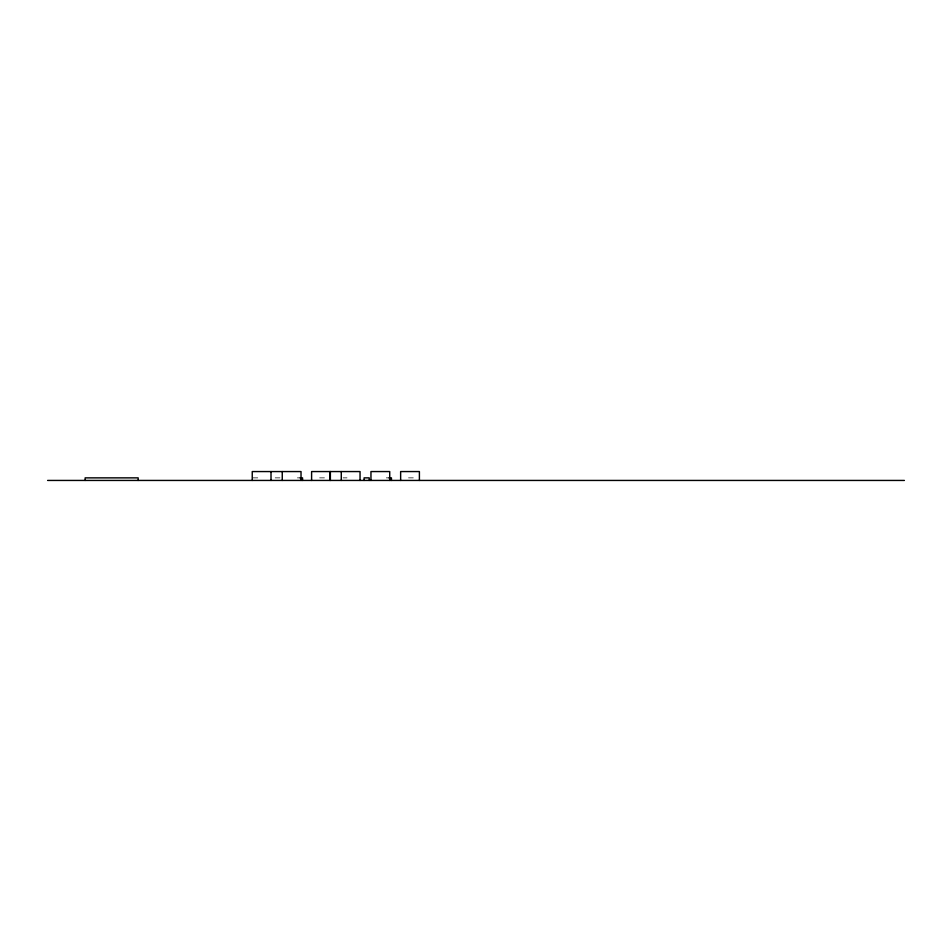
<?xml version="1.0" encoding="UTF-8"?>
<svg xmlns="http://www.w3.org/2000/svg" width="952" height="952" viewBox="0 0 952 952"><rect width="100%" height="100%" fill="white"/><g stroke="black" fill="none" stroke-linecap="round" stroke-linejoin="round"><path stroke-width="0.71" stroke-dasharray="4.76 3.57" d="M252.982 477.868L258.123 477.868M275.199 477.868L280.34 477.868M297.417 477.868L299.987 477.868M319.646 477.868L324.787 477.868M343.148 477.868L347.004 477.868M386.31 477.868L388.868 477.868M408.527 477.868L413.668 477.868"/><path stroke-width="1.43" d="M299.987 477.868L302.558 477.868L302.558 480.439M388.868 477.868L391.439 477.868L391.439 480.439M47.6 480.439L904.4 480.439M419.404 480.439L419.404 471.561L400.637 471.561L400.637 480.439M389.725 480.439L389.725 471.561L370.959 471.561L370.959 480.439M369.221 480.439L369.221 477.868L364.08 477.868L364.08 480.439M360.046 480.439L360.046 471.561L311.601 471.561L311.601 480.439M341.28 471.561L341.28 480.439M330.368 471.561L330.368 480.439M330.035 471.561L330.035 480.439M301.022 480.439L301.022 471.561L252.244 471.561L252.244 480.439M282.256 471.561L282.256 480.439M271.011 471.561L271.011 480.439M138.171 480.439L138.171 477.868L85.133 477.868L85.133 480.439"/></g></svg>
